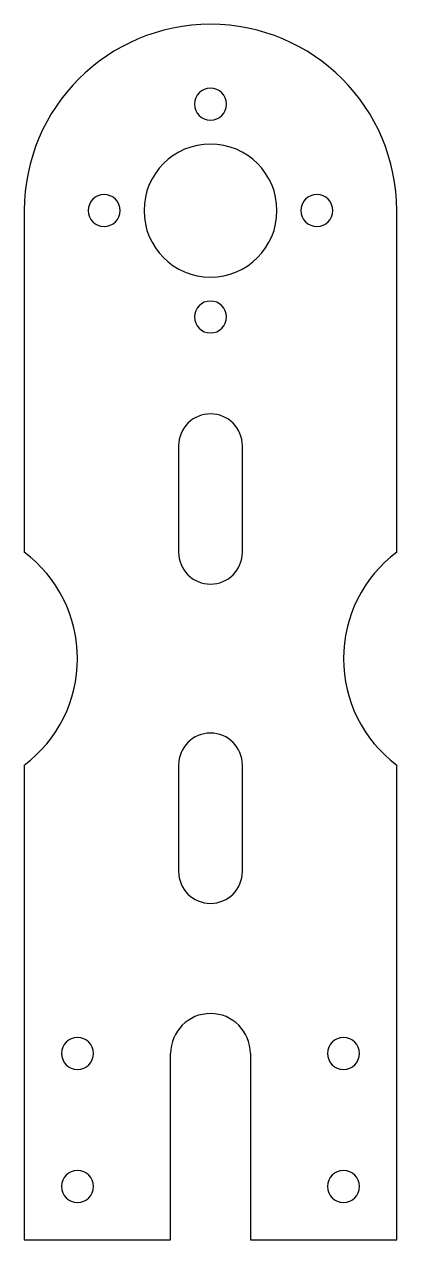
# Model space of a CAD drawing. Header units: millimetres. Extents: x 8 to 78, y 8 to 236.
import ezdxf

# ---------------------------------------------------------------- set-up
doc = ezdxf.new("R2010")
doc.units = ezdxf.units.MM
doc.layers.add('NestPart_0', color=7, linetype='CONTINUOUS')

msp = doc.modelspace()

# ---------------------------------------------------------------- linework, layer by layer
at = {"layer": 'NestPart_0'}
for p, q in [((7.5, 200.89), (7.5, 136.69)), ((77.5, 136.69), (77.5, 200.89)), ((36.5, 156.69), (36.5, 136.69)), ((48.5, 136.69), (48.5, 156.69)), ((7.5, 96.69), (7.5, 7.5)), ((36.5, 96.69), (36.5, 76.69)), ((48.5, 76.69), (48.5, 96.69)), ((77.5, 7.5), (77.5, 96.69)), ((35, 7.5), (35, 42.5)), ((50, 42.5), (50, 7.5)), ((7.5, 7.5), (35, 7.5)), ((50, 7.5), (77.5, 7.5))]:
    msp.add_line(p, q, dxfattribs=at)
for centre, radius, start, end in [((42.5, 200.89), 35, 90, 180), ((42.5, 200.89), 35, 0, 90), ((42.5, 220.89), 3, 90, -90), ((42.5, 220.89), 3, -90, 90), ((42.5, 200.89), 12.5, 90, -90), ((42.5, 200.89), 12.5, -90, 90), ((22.5, 200.89), 3, 90, -90), ((22.5, 200.89), 3, -90, 90), ((62.5, 200.89), 3, 90, -90), ((62.5, 200.89), 3, -90, 90), ((42.5, 180.89), 3, 90, -90), ((42.5, 180.89), 3, -90, 90), ((42.5, 156.69), 6, 90, 180), ((42.5, 156.69), 6, 0, 90), ((-7.5, 116.69), 25, -53.1301, 53.1301), ((42.5, 136.69), 6, 180, 0), ((92.5, 116.69), 25, 126.8699, -126.8699), ((42.5, 96.69), 6, 90, 180), ((42.5, 96.69), 6, 0, 90), ((42.5, 76.69), 6, 180, 0), ((42.5, 42.5), 7.5, 90, 180), ((42.5, 42.5), 7.5, 0, 90), ((17.5, 42.5), 3, 90, -90), ((17.5, 42.5), 3, -90, 90), ((67.5, 42.5), 3, 90, -90), ((67.5, 42.5), 3, -90, 90), ((17.5, 17.5), 3, 90, -90), ((17.5, 17.5), 3, -90, 90), ((67.5, 17.5), 3, 90, -90), ((67.5, 17.5), 3, -90, 90)]:
    msp.add_arc(centre, radius, start, end, dxfattribs=at)

doc.saveas('drawing.dxf')
